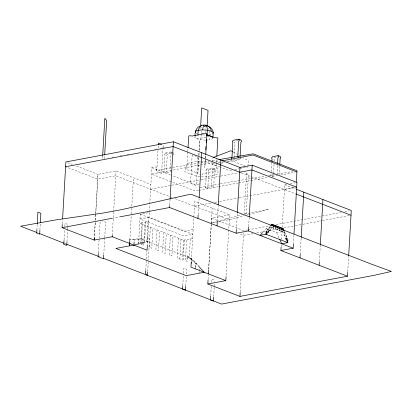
<?xml version="1.0" encoding="UTF-8"?>
<svg xmlns="http://www.w3.org/2000/svg" width="412" height="412" viewBox="0 0 412 412"><rect width="100%" height="100%" fill="white"/><g stroke="black" fill="none" stroke-linecap="round" stroke-linejoin="round"><path stroke-width="0.31" stroke-dasharray="2.06 1.54" d="M36.884 229.994L37.209 224.288M39.918 229.731L40.283 223.397M62.31 223.84L62.536 219.993M64.051 239.933L64.638 229.788M64.818 226.621L64.998 223.453L67.965 224.458L67.887 225.725M66.976 241.571L67.671 229.53M67.707 228.897L67.851 226.358M95.326 220.219L97.968 174.374L116.004 170.99L150.88 184.458M95.373 220.209L95.672 215.074M95.708 214.436L98.015 174.379L75.999 165.871M102.66 156.004L102.552 157.914L103.288 158.78M98.339 252.814L99.143 238.919M99.179 238.285L100.162 221.229M104.468 158.805L104.653 155.612M103.762 254.431L104.71 238.002M104.746 237.374L105.621 222.207L102.387 220.863M112.291 235.448L113.619 212.34M113.655 211.701L116.004 170.99M129.723 240.649L129.79 239.444L143.165 238.507L142.82 244.532L142.542 244.548L142.861 239.032L138.772 239.321M129.837 240.253L131.315 214.585M131.356 213.941L131.763 206.881M131.799 206.242L133.442 177.727M133.879 243.935L134.127 239.645L130.037 239.933M134.157 243.914L134.405 239.63L138.494 239.341L138.283 243.018M138.489 244.223L140.265 214.261L149.257 212.571M140.904 242.735L142.052 222.774M141.192 244.172L142.346 224.21M144.942 225.21L143.788 245.171L139.637 243.569M144.54 242.05L145.694 222.089M146.842 241.617L147.996 221.656M145.797 269.819L146.893 250.867M147.146 246.443L147.692 236.967L149.556 239.13L148.351 259.977M147.275 246.989L149.283 212.17M149.309 211.691L149.721 204.522M149.752 203.992L151.843 167.736L156.421 166.881L156.205 170.594L171.979 167.632M147.697 271.348L148.315 260.611M150.334 227.295L149.18 247.257L151.776 248.261L152.929 228.3M157.956 150.643L156.745 171.598L161.55 173.591L163.018 148.186M158.105 148.099L158.285 144.926M157.029 229.881L155.875 249.842L158.471 250.846L159.624 230.885M163.054 147.548L163.198 145.009M165.088 153.048L167.298 153.903L173.267 152.785L171.052 151.93L165.088 153.048L165.042 153.815L164.383 154.279L165.016 155.257L164.203 169.353L163.626 171.871L165.835 172.726L171.953 171.577M167.298 153.903L167.257 154.67L166.597 155.133L167.226 156.112L166.417 170.208L165.835 172.726M163.724 232.471L162.575 252.432L165.171 253.432L166.319 233.47M173.081 155.01L173.838 153.774L171.011 152.697L171.052 151.93M169.765 204.944L170.058 199.81M170.419 235.056L169.27 255.018L171.866 256.022L173.014 236.061M178.417 238.146L177.263 258.108L182.454 260.111L183.603 240.15L139.75 223.206L148.742 221.517M179.859 259.112L181.007 239.145M187.779 152.275L186.76 169.935L190.153 170.192L197.956 173.21L198.934 156.179M187.815 151.642L187.996 148.49M184.355 240.011L183.201 259.972L185.503 259.539L186.657 239.578M182.799 285.382L183.453 273.975M183.489 273.341L183.783 268.269L186.744 269.278L186.456 274.346M192.167 154.809L190.519 183.392L196.169 185.57L197.817 156.993L192.734 155.025M185.797 285.758L186.415 274.979M205.526 140.152L200.819 139.802L196.941 138.839L194.943 137.531L195.015 136.269M190.293 238.893L189.144 258.854L191.446 258.422L198.265 265.812M191.029 263.901L191.276 259.612L187.398 256.243L187.079 261.759L186.821 261.532L187.166 255.507L198.914 265.699M191.127 263.932L194.732 201.401L229.613 214.873L226.044 276.761M191.328 263.515L191.539 259.838L195.422 263.201L195.139 268.104M198.625 157.755L197.678 174.152L199.568 174.297M198.769 155.231L198.986 151.446M199.027 150.818L199.846 140.41L199.228 151.132M198.975 155.545L199.192 151.76M200.819 139.802L201.071 135.393M198.187 214.611L199.114 198.569M195.432 267.718L195.679 263.428L198.105 265.534M205.294 158.615L204.785 167.447L205.5 158.934M205.331 157.987L205.516 154.835M205.537 158.301L205.717 155.149M199.573 271.333L199.506 272.538L199.243 272.311M199.609 270.73L199.712 268.923M206.582 169.085L206.541 169.847L205.882 170.316L206.515 171.289L205.701 185.385L205.125 187.908L207.334 188.758L207.911 186.239L208.724 172.144L208.091 171.171L208.75 170.702L208.796 169.94L206.582 169.085L212.551 167.962L214.76 168.817L214.719 169.584L215.337 169.811L214.575 171.047L213.766 185.143L214.06 187.496L211.85 186.641L205.125 187.908M206.139 140.101L209.806 139.802L209.95 137.284M219.848 166.963L212.309 164.048L212.381 162.781M212.417 162.143L212.674 157.698M215.337 169.811L212.504 168.729L212.551 167.962M208.642 269.386L211.232 224.458M211.268 223.819L212.175 208.137M208.091 279.496L208.348 275.005M208.683 269.227L211.274 224.303M229.613 214.873L211.624 218.247L211.346 223.016L241.942 214.688M216.418 163.152L215.981 170.722L215.569 172.128L212.18 171.866L202.998 173.591L202.719 174.539L200.201 174.343M216.455 162.519L216.707 158.105M210.712 295.615L211.258 286.108M211.48 282.302L211.66 279.135L214.626 280.139L214.549 281.406M217.325 221.347L218.216 205.943M213.673 296.619L214.405 283.945M234.232 157.472L235.046 143.376L234.413 142.403L235.072 141.934L235.118 141.172L238.1 140.61M236.354 230.009L237.317 213.323M240.227 291.907L243.621 233.048M247.967 166.386L248.297 160.67L242.884 157.554M248.683 226.425L249.167 218.082M271.328 171.799L271.807 163.466M268.047 230.442L268.114 229.221L266.713 230.931M268.243 230.653L268.341 228.943L269.984 226.935L270.004 230.293L270.21 226.662M274.021 164.321L273.465 173.931L272.888 176.449L270.674 175.6L271.137 173.581M274.201 161.118L274.279 159.835L273.645 158.862L274.304 158.393L274.351 157.631L277.333 157.07M271.729 226.837L271.874 228.011L271.941 226.858M273.583 227.496L273.723 228.727L273.789 227.573M277.477 165.572L277.106 171.979L277.405 174.333M275.468 227.635L275.577 229.443L275.643 228.289M279.686 166.427L279.542 174.6M277.286 228.928L277.431 230.154L277.528 228.433M279.14 229.644L279.279 230.869L279.346 229.721M280.994 230.36L281.133 231.585L281.2 230.437M281.133 246.654L281.242 244.728M281.54 239.593L282.055 230.607M282.241 227.398L284.697 184.767L286.536 184.422M282.843 231.075L282.982 232.301L283.044 231.204M285.964 237.497L286.062 235.788L284.713 232.625L284.321 235.824L284.527 232.193L284.079 231.127M286.175 237.451L286.247 236.225L287.2 238.471M293.385 244.352L293.905 235.365M300.214 254.678L301.172 237.992M319.367 261.419L320.294 245.377M347.754 271.729L348.64 256.326M201.494 132.376L201.818 130.954M194.943 137.531L195.211 136.655M212.788 137.963L212.515 138.839L209.806 139.802M266.549 230.741L270.365 226.08M262.902 232.25L266.178 228.645L272.275 227.496L282.709 231.529L285.403 237.379M269 231.101L272.275 227.496M199.774 128.508L202.467 126.293M208.874 134.863L212.262 133.998M244.388 214.024L268.907 209.265L249.121 214.456M211.969 222.902L229.335 219.642L244.177 215.749M247.267 214.94L248.503 214.616M139.797 243.507L147.594 241.478L191.446 258.422M196.941 138.839L209.1 136.557M112.033 157.348L113.923 156.998M120.227 155.813L122.117 155.458M127.154 154.51L129.028 154.16M154.639 149.355L156.514 149.005M160.263 148.299L162.137 147.949M162.761 147.831L164.635 147.481M172.607 167.514L209.373 161.236M200.057 164.991L151.477 174.111L171.624 181.898M200.69 164.872L212.046 162.74M215.831 162.029L219.617 161.319M212.309 164.048L214.812 163.579M217.948 162.992L221.084 162.405M221.708 162.287L223.592 161.937M226.724 161.344L231.111 160.525L245.032 165.902M240.16 156.962L240.381 158.728L233.655 159.995L231.446 159.14M220.94 163.276L224.705 162.57M227.841 161.983L239.748 159.748M208.796 169.94L214.76 168.817M231.632 170.079L229.124 170.547L220.425 167.19M234.768 169.492L239.156 168.668M239.784 168.549L247.931 167.02M150.607 189.226L200.448 179.869M201.082 179.75L220.008 176.197M220.641 176.078L238.306 172.762M199.13 184.035L195.7 184.684L171.995 175.522M200.062 187.537L218.988 183.984M270.674 175.6L274.959 174.796M198.486 190.462L195.329 191.055L172.216 182.125M199.114 190.344L218.046 186.791M218.674 186.672L238.234 183M238.867 182.882L250.223 180.75M250.857 180.631L268.521 177.315M272.306 176.604L277.353 175.656M280.51 175.064L295.023 172.34M290.213 183.731L295.116 182.81M112.059 218.314L119.016 217.011M194.459 206.17L211.495 202.972M214.652 202.38L219.066 201.55M219.699 201.432L238.625 197.878M239.259 197.76L296.043 187.1M284.398 189.53L295.45 187.455M193.115 229.515L184.123 231.204L140.265 214.261M139.174 243.059L147.594 241.478M183.603 240.15L192.6 238.46M247.555 229.948L243.76 230.663L211.624 218.262M248.189 229.829L269.69 225.797M276.019 224.607L341.167 212.381M344.957 211.67L349.386 210.841M252.973 233.65L243.487 235.432L238.723 233.594M256.769 232.94L264.988 231.395M268.784 230.684L278.903 228.784M283.966 227.836L294.719 225.817M295.347 225.699L302.305 224.391M302.938 224.272L321.916 220.714M322.55 220.595L350.375 215.373M266.178 228.645L276.612 232.677L282.709 231.529M212.546 160.701L217.618 159.841M220.25 183.757L250.692 178.612M251.325 178.504L265.276 176.14M268.449 175.605L274.789 174.534M277.327 174.106L292.546 171.531M201.113 135.007L202.338 134.904M138.175 244.857L138.453 244.836M203.842 126.257L205.011 126.345L205.583 129.399M202.287 134.853L205.871 135.172M200.165 161.545L197.616 161.35L187.419 163.26L184.504 171.629L195.772 175.986L200.788 176.367M200.804 161.592L206.546 162.029L216.573 165.902L218.082 171.804L217.263 174.6L205.804 176.748L201.417 176.413M171.011 152.697L171.629 152.919L170.867 154.155L170.058 168.256L170.352 170.609M212.504 168.729L213.128 168.956L212.365 170.192L211.552 184.288L211.85 186.641M64.823 243.564L66.013 244.007M204.167 126.283L205.902 126.953M239.279 158.301L240.381 158.728M284.697 184.767L295.456 188.917M241.406 172.916L295.311 193.738M151.843 167.736L171.402 175.296M171.938 197.472L115.731 175.759L97.695 179.143L66.203 166.953M174.904 198.615L229.335 219.642M67.666 162.652L72.424 164.491M233.141 151.956L237.472 154.443M196.23 133.148L197.235 133.802M207.926 128.364L208.477 129.162M276.612 232.677L279.305 238.522M284.434 231.482L287.643 239.022M209.327 130.949L210.099 134.765M205.753 131.243L205.809 132.7M95.177 222.784L94.291 238.188L95.224 222.779M246.582 173.097L244.301 212.669L246.144 214.832L248.431 175.26L246.582 173.097M148.984 217.33L139.992 219.019L183.845 235.963L192.837 234.273L148.984 217.33"/><path stroke-width="0.62" d="M36.884 229.994L36.699 233.166L39.66 234.171L39.882 230.365M37.245 223.654L37.904 212.247L40.865 213.251L40.319 222.758M147.275 246.989L147.089 250.197L112.213 236.73L94.178 240.114L94.291 238.188L94.224 240.103L62.088 227.692L62.274 224.483M62.609 218.705L65.879 161.952L173.406 141.774L239.959 167.478L252.216 165.176L296.954 182.465L293.977 234.083M64.014 240.567L63.793 244.368L66.754 245.377L66.94 242.205M102.701 155.365L104.833 118.342L106.677 120.505L104.689 154.974M98.303 253.447L98.123 256.609L103.51 258.849L103.726 255.059M112.213 236.73L112.291 235.448M129.584 243.059L129.445 245.47L129.718 245.449L129.862 242.998M129.651 243.461L129.801 240.896M145.76 270.452L145.58 273.609L147.445 275.772L147.661 271.982M158.285 144.926L158.393 143.021L161.597 144.344M293.385 244.352L293.164 248.204L248.426 230.916L236.169 233.218L169.615 207.514L169.729 205.588M170.094 199.171L173.406 141.774M188.032 147.857L188.65 137.134L189.062 135.728L192.45 135.986L201.638 134.266L201.911 133.318L206.953 133.704L205.753 154.515M182.763 286.016L182.578 289.188L185.539 290.192L185.761 286.392M195.051 135.641C194.747 131.397 196.833 126.36 201.478 125.614M198.059 135.26C197.544 131.124 198.811 124.63 204.218 125.042C207.71 124.96 211.232 127.452 211.212 131.181L213.215 132.494L212.922 137.531L210.923 136.218L207.045 135.26C206.948 132.082 208.261 128.147 206.057 125.397L205.387 125.13M191.127 263.932L190.941 267.141L225.822 280.613L226.044 276.761M197.966 218.463L198.151 215.255M199.187 197.286L201.756 152.723M205.804 149.788L205.985 146.631M206.206 142.851L206.386 139.694M206.603 135.909L206.68 134.647L214.482 137.665L217.871 137.922L216.815 156.215M207.128 126.134L208.039 110.375L201.684 107.918L200.706 124.944L201.859 125.387M208.384 273.877L208.606 270.025M347.718 272.373L347.496 276.22L239.969 296.403L207.833 283.986L208.055 280.139M210.676 296.249L210.455 300.049L213.416 301.059L213.637 297.253M217.067 225.843L217.289 221.991M218.288 204.661L220.858 160.103M231.446 159.14L232.023 156.622L232.837 142.521L232.203 141.548L232.862 141.079L232.909 140.317L238.872 139.194L238.831 139.962L239.449 140.188L238.687 141.424L237.873 155.52L238.172 157.873M240.088 156.375L240.902 142.279L241.659 141.043L241.041 140.816L241.082 140.049L238.872 139.194M236.169 233.218L236.354 230.009M237.353 212.68L239.959 167.478M239.969 296.403L240.191 292.551M248.426 230.916L248.647 227.069M249.239 216.8L252.216 165.176M266.162 231.209L265.987 234.268L287.823 242.637L285.938 238.548M266.193 234.346L266.363 231.359M271.92 161.545L272.069 158.981L271.436 158.007L272.095 157.538L272.136 156.776L278.105 155.654L280.315 156.508L280.268 157.276L280.891 157.502L280.129 158.738L279.799 164.501M268.011 231.055L268.145 232.358L268.212 231.22M271.791 225.745L271.858 224.653L271.199 225.457M272.008 225.709L272.075 224.561L273.717 225.194L273.65 226.348M273.826 227.002L273.923 225.276L275.571 225.91L275.504 227.064M277.585 163.652L277.92 157.884L278.677 156.648L278.059 156.421L278.105 155.654M275.71 227.141L275.777 225.992L277.42 226.626L277.353 227.774M277.559 227.857L277.626 226.708L279.274 227.342L279.171 229.067M279.377 229.144L279.48 227.424L281.123 228.057L281.056 229.206M281.231 229.86L281.329 228.135L282.977 228.773L282.91 229.922M347.496 276.22L280.907 250.506L281.092 247.298M283.111 230.102L283.173 229.005L283.853 230.596M285.928 238.069L286.072 239.284L286.139 238.059M287.509 242.58L287.679 239.593M287.71 242.658L287.89 239.604M296.331 182.078L296.985 170.779L253.128 153.836L218.885 159.629M300.029 257.886L300.214 254.678M301.213 237.348L303.819 192.147M319.146 265.271L319.331 262.063M320.33 244.733L322.936 199.532M348.681 255.687L351.287 210.481L296.65 189.381M195.638 131.181L198.347 130.223L202.627 129.868L203.425 125.851L204.218 125.042M206.747 126.02L206.845 125.696C209.996 126.572 212.906 129.085 213.215 132.494L212.803 133.802M195.231 132.494L195.834 130.707M270.746 225.611L271.894 224.21L283.198 228.578L283.94 230.318M262.49 232.698L260.034 235.401L266.131 234.258L268.588 231.554M213.262 157.472L230.972 150.71L232.6 151.647M139.199 243.662L133.802 245.063L115.818 248.441L186.245 275.654L204.228 272.275L198.687 266.27M65.606 166.721L173.133 146.543L240.211 172.453M222.145 160.845L253.061 155.036L296.913 171.984M239.66 172.252L251.943 169.95L296.681 187.223M62.088 227.692L112.059 218.314M119.65 216.892L169.615 207.514M287.823 242.637L281.726 243.786L279.573 239.104M280.907 250.506L293.164 248.204M207.833 283.986L225.822 280.613M133.807 245.161L134.085 245.14M202.627 129.868L207.339 130.223L211.212 131.181M64.231 243.343L39.516 233.542M66.61 244.234L99.22 256.671M295.775 193.918L351.009 215.255M37.152 232.625L20.6 226.214L54.374 220.147L104.257 212.87L121.463 209.672L190.756 194.155L371.645 264.216L391.4 271.436L374.729 275.211L221.584 304.082L103.361 258.278M195.103 268.717L195.365 268.943"/></g></svg>
